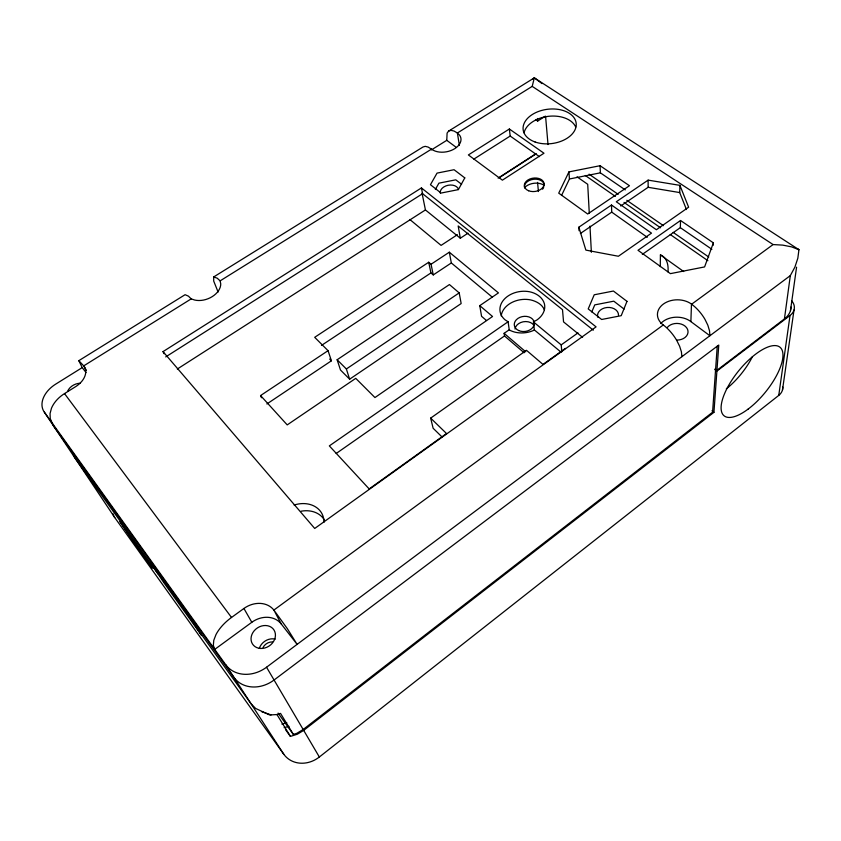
<?xml version="1.0" encoding="UTF-8"?>
<svg xmlns="http://www.w3.org/2000/svg" width="841" height="841" viewBox="0 0 841 841"><rect width="100%" height="100%" fill="white"/><g stroke="black" fill="none" stroke-linecap="round" stroke-linejoin="round"><path stroke-width="1.26" d="M660.28 266.639L660.406 254.928L661.52 255.359A46.528 22.665 -52 0 1 668.006 271.916M686.456 209.546L679.717 192.568L679.917 185.356L648.127 180.132L616.295 201.756L656.379 229.73L688.632 207.212L679.917 185.356M642.314 254.392L680.327 227.659L680.537 220.5L713.368 242.849L713.221 245.236M715.102 368.884L716.952 370.303L784.432 318.918L790.319 275.606L794.903 267.091L797.825 258.25L798.95 249.703L791.56 246.865L782.729 245.12L773.089 244.563L691.617 304.221A25.85 12.573 52.2 0 1 704.958 319.328L707.838 325.215L709.52 330.807L709.899 335.738L690.882 321.609L691.47 304.074A19.984 14.749 0.1 0 0 663.349 304.074A19.984 14.749 0.1 0 0 663.107 324.847L663.297 324.952A26.092 11.963 52.5 0 1 676.658 340.29L679.612 346.198L681.399 351.79L681.893 356.668M717.236 346.198L712.579 412.248L303.17 729.494L296.82 733.331L293.351 734.424L278.108 713.094M285.498 729.62L290.429 736.401L297.357 734.204L303.685 730.377L713.935 412.332L716.9 371.091L790.025 315.491A16.883 12.152 4.2 0 0 791.644 300.742M716.952 370.303L718.771 345.041L274.061 680.012A30.413 25.682 -36.7 0 1 233.935 677.383L54.129 426.818A25.461 17.714 -28.4 0 1 52.174 422.592M790.466 310.634L796.574 267.175M86.034 372.51L82.218 367.601L55.737 384.106A25.882 17.787 -28.1 0 0 44.321 412.122L114.765 517.593L283.774 754.23A26.891 23.706 -43.3 0 0 319.349 757.005L778.755 395.407L790.025 315.491M782.466 390.119L794.02 309.993M456.043 147.217L446.771 140.331L447.097 133.099L448.621 131.091L450.944 130.366L453.951 131.007L457.388 132.994L532.206 86.371L534.329 77.845L798.95 249.703L797.037 248.631M459.365 145.335L457.388 132.994L459.596 135.18A16.547 10.754 -10.7 0 1 453.089 149.603A16.547 10.754 -10.7 0 1 431.738 149.299L428.122 147.07L425.22 146.345L422.991 146.996L213.698 276.941L213.698 281.052L218.103 292.048M713.368 242.849L704.6 266.923L670.393 273.64L638.014 250.292L680.537 220.5M591.791 311.916L594.755 304.884L613.783 301.173L624.106 309.11M561.546 195.48L569.431 178.986L568.937 171.9L600.075 165.709L629.467 185.724L587.68 214.013L558.729 193.146L568.937 171.9M435.354 189.477L438.897 183.17L455.78 179.827L461.593 184.284M532.574 79.285L534.329 77.845L542.003 83.595M44.321 412.122L225.672 664.642A31.012 25.976 -35.9 0 0 266.544 667.228L790.319 275.606M281.22 623.927L273.882 610.072L287.359 628.69L297.115 644.374L281.22 623.927A22.581 18.986 -34.7 0 0 251.816 622.287L214.728 649.399L213.351 645.352L213.782 640.295L215.99 634.577A30.36 15.359 -38 0 1 231.517 617.462L243.922 608.474A23.022 19.196 -33.9 0 1 273.882 610.072L663.297 324.952M565.404 348.363L542.992 364.416L526.466 350.308L430.666 418.114L433.126 428.258L442.366 437.288M561.82 351.748L561.199 344.884L577.977 332.899M336.169 453.499L504.505 335.969L504.116 333.33L509.226 329.767L508.09 321.756L505.052 319.832A22.518 16.725 -7.7 0 1 503.938 299.585A22.518 16.725 -7.7 0 1 529.788 291.806C536.127 293.183 542.403 297.083 544.358 303.59A22.518 16.725 -7.7 0 1 536.915 319.979L533.425 321.882L534.361 329.924L560.936 352.074M508.09 321.756L329.336 445.888L369.167 488.926L446.518 433.525L430.666 418.114M580.364 233.504L611.722 212.132L611.481 205.025L578.85 227.196L579.071 230.718M620.721 205.992L648.138 187.301L679.717 192.568M486.424 320.474L481.557 316.3L479.769 305.64L498.44 292.899L449.315 252.205L431.055 264.242L433.262 274.923L451.323 262.949L449.315 252.205M349.625 379.196L461.162 303.548L459.186 292.889L449.43 284.563L337.136 359.759L340.479 369.998L349.625 379.196L346.366 368.978L337.136 359.759M346.366 368.978L459.186 292.889M266.881 403.964L331.417 360.8L328.053 350.676L314.692 337.315L428.71 262.255L431.055 264.242M261.498 397.74L260.573 395.554L328.053 350.676M321.472 345.42L430.939 272.936L428.71 262.255M422.056 193.22L425.43 209.945L460.311 238.224L467.985 233.178M457.399 234.692L441.083 245.383L409.819 219.49M498.135 178.134L536.169 153.556M499.428 177.577L535.622 154.197M177.325 369.02L425.43 209.945M165.698 356.92L422.581 193.682L421.425 187.932L163.028 351.612L164.09 353.735M535.791 119.758L537.693 121.041L545.41 116.142M473.861 159.107L510.193 136.042L509.362 129.009L468.374 154.933L502.392 180.163L543.98 153.23L509.362 129.009M52.079 422.918L50.25 418.576L50.05 413.53L51.501 408.148A25.714 17.577 -32.5 0 1 64.515 393.599L75.701 386.608A19.196 13.046 -27.3 0 0 83.837 365.982L78.812 360.673L185.094 294.697L188.416 296.148L191.201 298.881L194.755 300.058A17.966 12.268 -21 0 0 212.205 296.642A17.966 12.268 -21 0 0 220.741 283.848L220.121 280.862L217.251 278.213L213.698 276.941M191.201 298.881L83.711 365.877L86.339 370.292M220.121 280.862L431.486 149.141M431.37 149.929L446.771 140.331M448.621 131.091L534.329 77.845M534.361 329.924L532.9 330.723A22.339 16.683 -7.6 0 1 510.508 330.587L509.226 329.767M196.363 627.428L251.028 703.728L255.653 708.448L269.656 714.976L276.941 714.545L280.537 713.41L293.351 734.424M281.882 724.122L286.802 722.776M284.09 727.686L288.978 726.351M569.431 178.986L600.379 172.836L625.262 189.898M261.604 711.644L271.086 714.892M532.206 86.371L773.089 244.563M680.327 227.659L711.885 249.304M589.078 174.192L618.188 194.334M626.808 200.305L663.454 225.672M673.157 232.379L708.732 257.01M585.283 175.475L615.391 196.405M624.001 202.387L660.563 227.795M670.245 234.523L707.88 260.678M577.052 176.852L587.712 184.305L589.268 213.057M611.481 205.025L651.491 233.146L618.398 256.253L585.872 250.113L578.85 227.196M510.193 136.042L539.407 156.626M611.722 212.132L647.286 237.299M660.406 254.928L683.691 271.538M714.839 369.514L716.9 371.091M711.97 410.776L713.935 412.332M421.425 187.932L596.08 326.876L314.713 528.463L163.028 351.612M422.581 193.682L593.315 330.166M582.592 337.336L563.554 321.903L562.503 309.677L458.177 225.966L460.311 238.224M533.425 321.882L561.199 344.884M451.323 262.949L492.069 296.978M479.769 305.64L492.542 316.5L374.949 397.551L355.743 378.355L287.212 424.905L260.573 395.554M504.116 333.33L525.73 351.811M430.939 272.936L433.262 274.923M504.505 335.969L524.111 352.757M690.882 321.609L690.745 321.472A19.637 14.665 0.4 0 0 660.711 323.533M329.651 359.044L331.417 360.8M64.515 393.599L231.517 617.462M158.087 574.004L74.639 457.525L73.178 454.392M225.672 664.642L283.774 754.23M276.941 714.545L290.429 736.401M266.544 667.228L303.17 729.494M303.685 730.377L319.349 757.005M243.922 608.474L251.816 622.287M82.218 367.601L78.812 360.673M544.4 309.951C542.245 304.305 536.295 301.278 530.724 299.922A22.339 16.683 -7.6 0 0 501.194 315.88M537.546 182.392L538.44 191.538M537.452 118.497L537.693 121.041M545.599 116.531L548.017 144.568M589.972 226.134L591.381 252.268M600.075 165.709L600.379 172.836M648.127 180.132L648.138 187.301M259.291 648.379A12.583 10.66 -35.4 0 1 275.238 639.097M791.013 307.07A25.251 18.208 3.7 0 1 784.432 318.918M67.627 391.275A10.723 7.38 -27.6 0 1 80.389 383.265M667.27 327.506A11.154 8.336 0.4 0 1 686.592 327.675A11.154 8.336 0.4 0 1 676.826 340.09M597.772 317.215A10.502 7.821 -3.3 0 1 607.055 307.491A10.502 7.821 -3.3 0 1 618.503 315.259M440.327 193.167A9.251 6.265 -10.7 0 1 448.127 185.272A9.251 6.265 -10.7 0 1 458.482 189.572M524.563 187.627A12.647 8.62 -7.4 0 1 544.432 185.504M543.664 187.522A9.934 6.739 -7.4 0 1 542.498 189.183M524.584 187.848A9.934 6.739 -7.4 0 1 533.783 179.238A9.934 6.739 -7.4 0 1 544.18 185.756M524.069 132.815A26.565 17.272 -7 0 1 548.584 116.3A26.565 17.272 -7 0 1 575.717 127.033M515.007 329.062A10.018 7.558 -7.5 0 1 523.165 321.798A10.018 7.558 -7.5 0 1 533.951 325.372M294.14 505.063A25.356 20.657 -25.5 0 1 323.911 522.429M300.994 511.233A25.125 20.573 -25.7 0 1 324.5 520.148M263.054 647.465A9.062 7.674 -35.4 0 1 272.537 641.946M752.327 356.868A43.543 17.756 -51 0 1 726.33 388.868M782.803 387.049A15.537 11.785 6.2 0 1 778.755 395.407M114.765 517.593A22.854 17.104 -30.8 0 1 112.831 513.536M120.053 521.788L133.708 542.34L152.337 568.18L120.053 521.788M626.987 301.362L621.215 315.68L601.651 319.485L588.216 308.91L594.219 294.781L613.425 291.039L626.987 301.362M464.789 177.893L458.377 189.624L441.062 193.052L430.455 184.705L437.036 173.109L454.066 169.724L464.789 177.893M189.288 616.642L150.697 562.818L163.627 582.382L201.661 635.512L189.288 616.642M260.636 648.464A12.825 10.775 -34.7 0 0 274.87 631.801A12.825 10.775 -34.7 0 0 254.224 630.729A12.825 10.775 -34.7 0 0 260.636 648.464M528.642 190.77A9.945 6.739 -7.4 0 0 544.074 184.578A9.945 6.739 -7.4 0 0 529.883 178.996A9.945 6.739 -7.4 0 0 528.642 190.77M535.086 141.992A26.723 17.283 -7.1 0 0 576.211 125.477A26.723 17.283 -7.1 0 0 537.641 111.8A26.723 17.283 -7.1 0 0 535.086 141.992M518.624 330.524A10.071 7.569 -7.6 0 0 534.298 323.943A10.071 7.569 -7.6 0 0 519.959 317.33A10.071 7.569 -7.6 0 0 518.624 330.524M748.133 409.094A44.237 17.104 -50.8 0 0 780.585 347.785A44.237 17.104 -50.8 0 0 727.391 387.712A44.237 17.104 -50.8 0 0 748.133 409.094"/></g></svg>
